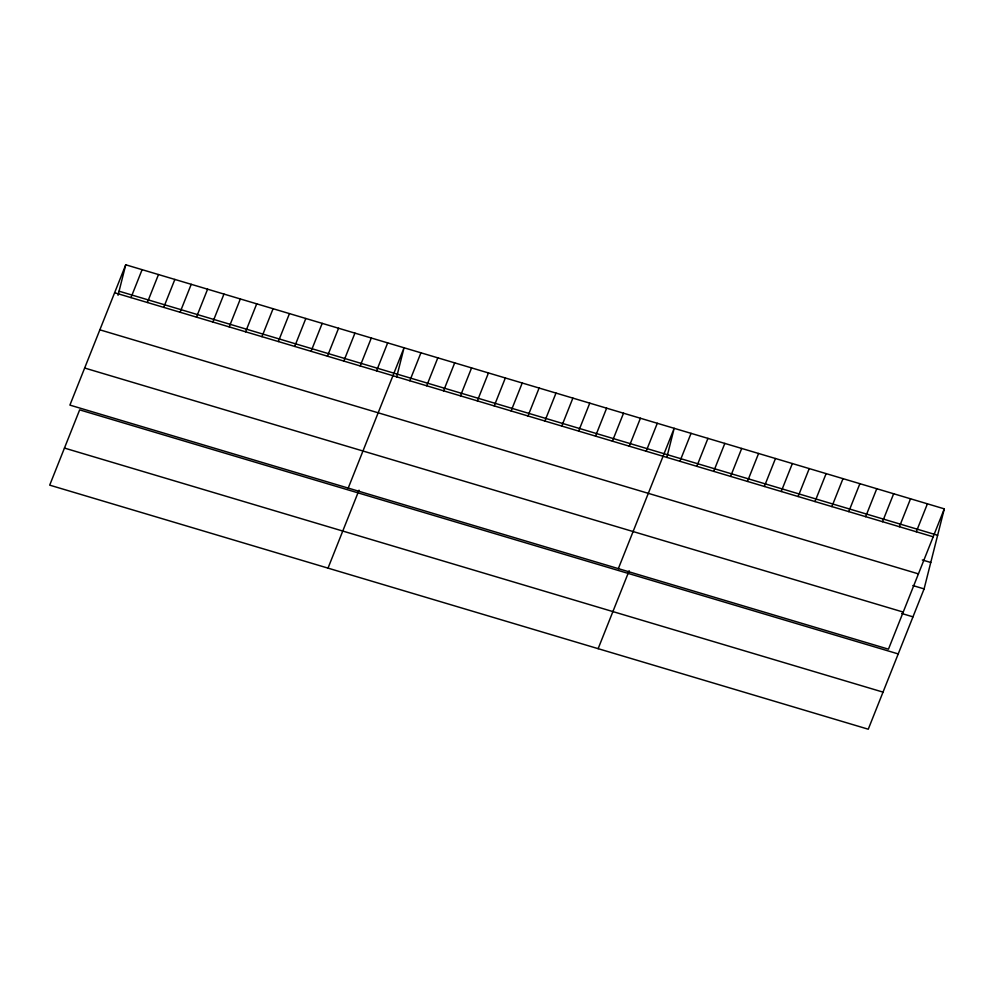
<?xml version="1.0" encoding="UTF-8"?>
<svg xmlns="http://www.w3.org/2000/svg" width="994" height="994" viewBox="0 0 994 994"><rect width="100%" height="100%" fill="white"/><g stroke="black" fill="none" stroke-linecap="round" stroke-linejoin="round"><path stroke-width="1.49" d="M118.037 295.293L125.741 264.789L944.3 508.853L924.097 588.895L868.259 729.211L49.7 485.147L79.657 409.863L898.228 653.928M396.693 376.912L404.049 347.776L348.211 488.079M666.825 457.451L674.18 428.315L618.343 568.63M125.741 264.789L69.903 405.105L888.462 649.169L944.3 508.853M130.984 297.616L142.105 269.672M147.36 302.499L158.481 274.555M163.724 307.382L174.857 279.438M180.1 312.265L191.221 284.321M196.477 317.148L207.597 289.192M212.84 322.019L223.961 294.075M229.216 326.902L240.337 298.958M245.593 331.785L256.713 303.841M261.956 336.668L273.077 308.724M278.332 341.551L289.453 313.607M294.696 346.434L305.817 318.49M311.072 351.317L322.193 323.361M327.448 356.187L338.569 328.244M343.812 361.071L354.933 333.127M360.188 365.954L371.309 338.01M376.552 370.837L387.672 342.893M328.008 568.133L359.02 490.191M409.814 380.752L420.934 352.808M426.699 385.784L437.82 357.84M443.572 390.816L454.693 362.872M460.458 395.848L471.578 367.904M477.344 400.893L488.464 372.936M494.229 405.925L505.35 377.968M511.102 410.957L522.223 383.013M527.988 415.989L539.108 388.045M544.874 421.021L555.994 393.077M561.759 426.053L572.879 398.109M578.645 431.085L589.765 403.142M595.518 436.117L606.638 408.174M612.403 441.162L623.524 413.206M629.289 446.194L640.409 418.25M646.175 451.226L657.295 423.282M598.139 648.672L629.152 570.73M679.933 461.291L691.054 433.347M696.819 466.323L707.939 438.379M713.704 471.355L724.825 443.411M730.59 476.399L741.71 448.443M747.463 481.431L758.584 453.475M764.349 486.464L775.469 458.52M781.234 491.496L792.355 463.552M798.12 496.528L809.24 468.584M814.993 501.56L826.126 473.616M831.879 506.592L842.999 478.648M848.764 511.624L859.885 483.68M865.65 516.669L876.77 488.713M882.535 521.701L893.656 493.745M899.408 526.733L910.529 498.789M916.294 531.765L927.414 503.821M119.069 291.205L937.628 535.269M114.621 292.733L933.18 536.797M922.32 559.97L930.769 562.48M99.86 329.822L918.419 573.873M912.84 585.541L924.097 588.895M84.652 368.028L903.223 612.08M901.72 613.484L912.977 616.839M64.461 448.07L883.02 692.122"/></g></svg>
